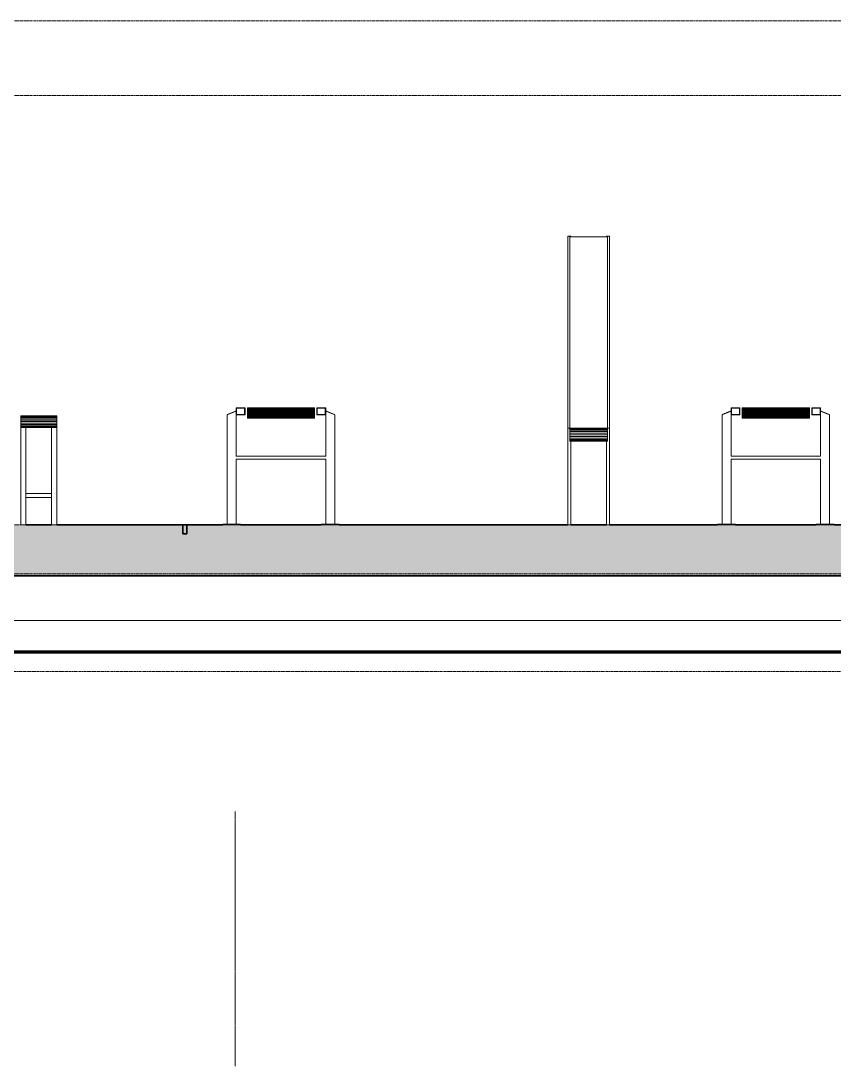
# Model space of a CAD drawing. Header units: centimetres. Extents: x -336 to 16318, y -437 to 1921.
# Drawn here: x 3558 to 4356, y -437 to 589 of the extents above; entities that cross this region are included whole.
import ezdxf

# ---------------------------------------------------------------- set-up
doc = ezdxf.new("R2010")
doc.units = ezdxf.units.CM
doc.linetypes.add('Centre', pattern=[3.175, 0.635, -0.475, 1.59, -0.475])
doc.linetypes.add('Grid Line', pattern=[2.2225, 1.27, -0.3175, 0.3175, -0.3175])
for name, color, linetype, lineweight in [('A-FLOR', 7, 'Continuous', 9), ('A-FLOR-LEVL', 7, 'Continuous', 9), ('A-FLOR-PATT', 7, 'Continuous', 35), ('C-BLDG-PADS', 7, 'Continuous', 9), ('C-TOPO', 7, 'Continuous', 9), ('M-EQPM', 7, 'Continuous', 9), ('S-GRID', 7, 'Continuous', 9)]:
    doc.layers.add(name, color=color, linetype=linetype, lineweight=lineweight)

# ---------------------------------------------------------------- blocks, each defined once
blk = doc.blocks.new('PQ_RVR_EST-01_ZZ_ZZ_MO_T_A_rvt-1-Section 6')
at = {"layer": 'A-FLOR-PATT', "lineweight": 9, "true_color": 0x9a9a9a}
h = blk.add_hatch(color=253, dxfattribs=at)
h.paths.add_polyline_path([(5847.1, 44), (5883.7, 44), (5883.7, 94), (3167.6, 94), (3167.6, 89.8), (3171.9, 89.8), (3171.9, 88.8), (3172, 88.8), (3172, 87.8), (3170.5, 87.8), (3170.5, 87.3), (3172, 87.3), (3172, 78.3), (3168.8, 78.3), (3168.8, 68.3), (3173, 68.3), (3172.9, 67.3), (3163, 67.3), (3163.1, 68.3), (3167.2, 68.3), (3167.2, 78.3), (3082.8, 78.3), (3082.8, 68.3), (3087, 68.3), (3086.9, 67.3), (3077, 67.3), (3077.1, 68.3), (3081.2, 68.3), (3081.2, 78.3), (3078, 78.3), (3078, 87.3), (3079.5, 87.3), (3079.4, 87.8), (3078, 87.8), (3078, 88.8), (3078.1, 88.8), (3078.3, 89.8), (3082.5, 89.8), (3082.5, 94), (249.1, 94), (249.1, 44), (5836.9, 44)])
h.paths.add_polyline_path([(3183.3, 67.3), (3179.1, 67.3), (3179.2, 68.3), (3183.3, 68.3), (3183.3, 78.3), (3181.6, 78.3), (3181.6, 87.8), (3181.9, 87.8), (3181.9, 88.8), (3186.3, 88.8), (3186.3, 87.8), (3186.6, 87.8), (3186.6, 83.3), (3242.4, 83.3), (3242.4, 87.8), (3242.7, 87.8), (3242.7, 88.8), (3247.1, 88.8), (3247.1, 87.8), (3247.4, 87.8), (3247.4, 78.3), (3245.7, 78.3), (3245.7, 68.3), (3249.9, 68.3), (3249.8, 67.3), (3239.9, 67.3), (3240, 68.3), (3244.1, 68.3), (3244.1, 78.3), (3184.9, 78.3), (3184.9, 68.3), (3189.1, 68.3), (3189, 67.3), (3183.5, 67.3)])
h.paths.add_polyline_path([(3091.7, 86.3), (3164, 86.3), (3164, 87.3), (3165.5, 87.3), (3165.5, 87.8), (3164, 87.8), (3164, 88.8), (3161.9, 88.8), (3162.1, 89.8), (3166.3, 89.8), (3166.3, 94), (3083.8, 94), (3083.8, 89.8), (3088.1, 89.8), (3088, 88.8), (3086, 88.8), (3086, 87.8), (3084.5, 87.8), (3084.5, 87.3), (3086, 87.3), (3086, 86.3)])
at = {"layer": 'A-FLOR', "lineweight": 35}
for p, q in [((3587.9, 94), (3562.7, 94)), ((3755.9, 94), (3592.9, 94)), ((3852.7, 94), (3773.5, 94)), ((4094.9, 94), (3870.3, 94)), ((4132.9, 94), (4097.7, 94)), ((4241.9, 94), (4135.7, 94)), ((4338.7, 94), (4259.5, 94)), ((5783.2, 94), (4356.3, 94)), ((249.1, 44), (5836.9, 44))]:
    blk.add_line(p, q, dxfattribs=at)
blk = doc.blocks.new('EQ-05-004 - EQ-05-004_dwg_Agrupar_600-1546368-Section 6')
at = {"layer": 'M-EQPM', "color": 136, "true_color": 0x007f7f}
for p, q in [((4133.7, 188.9), (4135.7, 188.9)), ((4133.7, 188.9), (4135.7, 188.9)), ((4135.7, 94), (4135.7, 188.9)), ((4135.7, 94), (4135.7, 188.9)), ((4132.9, 94), (4132.9, 176.2)), ((4132.9, 176.2), (4132.9, 94)), ((4135.7, 94), (4132.9, 94))]:
    blk.add_line(p, q, dxfattribs=at)
at = {"layer": 'M-EQPM', "color": 136, "true_color": 0x007f7f, "flags": 128}
for points in [[(4133.7, 188.9), (4135.7, 188.9), (4135.7, 94), (4132.9, 94)], [(4135.7, 94), (4132.9, 94), (4132.9, 176.2)]]:
    blk.add_lwpolyline(points, dxfattribs=at)
blk = doc.blocks.new('EQ-05-004 - EQ-05-004_dwg_Agrupar_600-1546370-Section 6')
at = {"layer": 'M-EQPM', "color": 136, "true_color": 0x007f7f}
for p, q in [((4094.9, 94), (4094.9, 188.9)), ((4094.9, 188.9), (4096.7, 188.9)), ((4094.9, 188.9), (4096.7, 188.9)), ((4094.9, 188.9), (4096.7, 188.9)), ((4094.9, 188.9), (4094.9, 94)), ((4097.7, 94), (4097.7, 176.2)), ((4097.7, 94), (4097.7, 176.2)), ((4097.7, 94), (4094.9, 94))]:
    blk.add_line(p, q, dxfattribs=at)
at = {"layer": 'M-EQPM', "color": 136, "true_color": 0x007f7f, "flags": 128}
for points in [[(4097.7, 94), (4094.9, 94), (4094.9, 188.9)], [(4097.7, 176.2), (4097.7, 94), (4094.9, 94)]]:
    blk.add_lwpolyline(points, dxfattribs=at)
blk = doc.blocks.new('EQ-05-004 - EQ-05-004_dwg_Agrupar_600-1546371-Section 6')
at = {"layer": 'M-EQPM', "color": 136, "true_color": 0x007f7f}
for p, q in [((4132.9, 376.9), (4132.9, 377.6)), ((4132.9, 377.6), (4135.7, 377.6)), ((4132.9, 376.9), (4132.9, 377.6)), ((4132.9, 377.6), (4135.7, 377.6)), ((4132.9, 377.6), (4132.9, 376.9)), ((4135.7, 188.9), (4135.7, 377.6)), ((4135.7, 188.9), (4135.7, 377.6))]:
    blk.add_line(p, q, dxfattribs=at)
at = {"layer": 'M-EQPM', "color": 136, "true_color": 0x007f7f, "flags": 128}
blk.add_lwpolyline([(4132.9, 377.6), (4135.7, 377.6), (4135.7, 188.9)], dxfattribs=at)
blk = doc.blocks.new('EQ-05-004 - EQ-05-004_dwg_Agrupar_600-1546372-Section 6')
at = {"layer": 'M-EQPM', "color": 136, "true_color": 0x007f7f}
for p, q in [((4094.9, 188.9), (4094.9, 377.6)), ((4094.9, 377.6), (4097.7, 377.6)), ((4094.9, 188.9), (4094.9, 377.6)), ((4094.9, 377.6), (4097.7, 377.6)), ((4094.9, 377.6), (4094.9, 188.9)), ((4097.7, 376.9), (4097.7, 377.6)), ((4097.7, 376.9), (4097.7, 377.6))]:
    blk.add_line(p, q, dxfattribs=at)
at = {"layer": 'M-EQPM', "color": 136, "true_color": 0x007f7f, "flags": 128}
blk.add_lwpolyline([(4094.9, 377.6), (4097.7, 377.6), (4097.7, 376.9)], dxfattribs=at)
blk = doc.blocks.new('EQ-05-004 - EQ-05-004_dwg_Agrupar_534-1546373-Section 6')
at = {"layer": 'M-EQPM', "color": 2, "true_color": 0xffff00}
for p, q in [((4096.7, 188.9), (4096.7, 376.9)), ((4096.7, 376.9), (4133.7, 376.9)), ((4096.7, 188.9), (4096.7, 376.9)), ((4096.7, 376.9), (4133.7, 376.9)), ((4133.7, 188.9), (4133.7, 376.9)), ((4096.7, 188.7), (4096.7, 188.9)), ((4133.7, 188.9), (4096.7, 188.9)), ((4096.7, 188.9), (4133.7, 188.9)), ((4096.7, 188.9), (4096.7, 188.7)), ((4096.7, 188.9), (4133.7, 188.9)), ((4096.7, 188.9), (4133.7, 188.9)), ((4096.7, 188.7), (4096.7, 188)), ((4096.7, 188.7), (4133.7, 188.7)), ((4096.7, 188), (4096.7, 188.7)), ((4096.7, 188), (4096.7, 187)), ((4096.7, 188), (4133.7, 188)), ((4096.7, 187), (4096.7, 188)), ((4096.7, 185.7), (4096.7, 187)), ((4096.7, 187), (4133.7, 187)), ((4096.7, 185.7), (4096.7, 187)), ((4096.7, 184.2), (4096.7, 185.7)), ((4096.7, 185.7), (4133.7, 185.7)), ((4096.7, 184.2), (4096.7, 185.7)), ((4133.7, 188.9), (4133.7, 188.7)), ((4133.7, 188.9), (4133.7, 188.7)), ((4133.7, 188.7), (4133.7, 188)), ((4133.7, 188.7), (4133.7, 188)), ((4133.7, 188), (4133.7, 187)), ((4133.7, 187), (4133.7, 188)), ((4133.7, 185.7), (4133.7, 187)), ((4133.7, 185.7), (4133.7, 187)), ((4133.7, 184.2), (4133.7, 185.7)), ((4133.7, 184.2), (4133.7, 185.7)), ((4096.7, 182.5), (4096.7, 184.2)), ((4133.7, 184.2), (4096.7, 184.2)), ((4096.7, 182.5), (4096.7, 184.2)), ((4096.7, 180.9), (4096.7, 182.5)), ((4096.7, 182.5), (4133.7, 182.5)), ((4096.7, 180.9), (4096.7, 182.5)), ((4096.7, 180.9), (4096.7, 179.3)), ((4096.7, 180.9), (4133.7, 180.9)), ((4096.7, 179.3), (4096.7, 180.9)), ((4096.7, 179.3), (4096.7, 178)), ((4133.7, 179.3), (4096.7, 179.3)), ((4096.7, 178), (4096.7, 179.3)), ((4096.7, 177), (4096.7, 178)), ((4096.7, 178), (4133.7, 178)), ((4096.7, 177), (4096.7, 178)), ((4096.7, 177), (4096.7, 176.4)), ((4096.7, 177), (4133.7, 177)), ((4096.7, 176.4), (4096.7, 177)), ((4096.7, 176.4), (4096.7, 176.2)), ((4133.7, 176.4), (4096.7, 176.4)), ((4096.7, 176.2), (4096.7, 176.4)), ((4133.7, 176.2), (4096.7, 176.2)), ((4096.7, 176.2), (4133.7, 176.2)), ((4133.7, 184.2), (4133.7, 182.5)), ((4133.7, 182.5), (4133.7, 184.2)), ((4133.7, 180.9), (4133.7, 182.5)), ((4133.7, 180.9), (4133.7, 182.5)), ((4133.7, 179.3), (4133.7, 180.9)), ((4133.7, 179.3), (4133.7, 180.9)), ((4133.7, 179.3), (4133.7, 178)), ((4133.7, 178), (4133.7, 179.3)), ((4133.7, 177), (4133.7, 178)), ((4133.7, 177), (4133.7, 178)), ((4133.7, 176.4), (4133.7, 177)), ((4133.7, 176.4), (4133.7, 177)), ((4133.7, 176.4), (4133.7, 176.2)), ((4133.7, 176.2), (4133.7, 176.4))]:
    blk.add_line(p, q, dxfattribs=at)
at = {"layer": 'M-EQPM', "color": 2, "true_color": 0xffff00, "flags": 128}
blk.add_lwpolyline([(4133.7, 376.9), (4096.7, 376.9), (4096.7, 188.9)], dxfattribs=at)
for points in [[(4133.7, 188.9), (4133.7, 376.9)], [(4096.7, 188.7), (4133.7, 188.7)], [(4096.7, 188), (4133.7, 188)], [(4096.7, 187), (4133.7, 187)], [(4096.7, 185.7), (4133.7, 185.7)], [(4096.7, 184.2), (4133.7, 184.2)], [(4096.7, 182.5), (4133.7, 182.5)], [(4096.7, 180.9), (4133.7, 180.9)], [(4096.7, 179.3), (4133.7, 179.3)], [(4096.7, 178), (4133.7, 178)], [(4096.7, 177), (4133.7, 177)], [(4096.7, 176.4), (4133.7, 176.4)], [(4096.7, 176.2), (4133.7, 176.2)]]:
    blk.add_lwpolyline(points, close=True, dxfattribs=at)
blk = doc.blocks.new('EQ-05-004 - EQ-05-004_dwg_Agrupar_574-1546384-Section 6')
for name in ['EQ-05-004 - EQ-05-004_dwg_Agrupar_600-1546372-Section 6', 'EQ-05-004 - EQ-05-004_dwg_Agrupar_534-1546373-Section 6', 'EQ-05-004 - EQ-05-004_dwg_Agrupar_600-1546371-Section 6', 'EQ-05-004 - EQ-05-004_dwg_Agrupar_600-1546370-Section 6', 'EQ-05-004 - EQ-05-004_dwg_Agrupar_600-1546368-Section 6']:
    blk.add_blockref(name, (0, 0))
blk = doc.blocks.new('EQ-05-004 - EQ-05-004_dwg-1546346-Section 6')
blk.add_blockref('EQ-05-004 - EQ-05-004_dwg_Agrupar_574-1546384-Section 6', (0, 0))
blk = doc.blocks.new('EQ-05-004 - EQ-05-004-1546388-Section 6')
blk.add_blockref('EQ-05-004 - EQ-05-004_dwg-1546346-Section 6', (0, 0))
blk = doc.blocks.new('EQ-05-011 - EQ-05-011_dwg_Agrupar_982-1552489-Section 6')
at = {"layer": 'M-EQPM', "color": 251, "true_color": 0x666666}
for p, q in [((3557.7, 189.7), (3557.7, 94)), ((3557.7, 94), (3557.7, 189.7)), ((3562.7, 189.7), (3562.7, 94)), ((3562.7, 94), (3562.7, 189.7)), ((3557.7, 94), (3562.7, 94)), ((3562.7, 94), (3557.7, 94))]:
    blk.add_line(p, q, dxfattribs=at)
at = {"layer": 'M-EQPM', "color": 251, "true_color": 0x666666, "flags": 128}
blk.add_lwpolyline([(3562.7, 189.7), (3562.7, 94), (3557.7, 94), (3557.7, 189.7)], dxfattribs=at)
blk = doc.blocks.new('EQ-05-011 - EQ-05-011_dwg_Agrupar_982-1552490-Section 6')
at = {"layer": 'M-EQPM', "color": 251, "true_color": 0x666666}
for p, q in [((3587.9, 124.7), (3562.7, 124.7)), ((3562.7, 124.7), (3562.7, 120.9)), ((3562.7, 120.9), (3562.7, 124.7)), ((3587.9, 124.7), (3587.9, 120.9)), ((3587.9, 124.7), (3587.9, 120.9)), ((3587.9, 120.9), (3562.7, 120.9)), ((3562.7, 120.9), (3587.9, 120.9))]:
    blk.add_line(p, q, dxfattribs=at)
at = {"layer": 'M-EQPM', "color": 251, "true_color": 0x666666, "flags": 128}
for points in [[(3562.7, 124.7), (3587.9, 124.7), (3587.9, 120.9)], [(3587.9, 120.9), (3562.7, 120.9), (3562.7, 124.7), (3587.9, 124.7)]]:
    blk.add_lwpolyline(points, dxfattribs=at)
blk = doc.blocks.new('EQ-05-011 - EQ-05-011_dwg_Agrupar_590-1552491-Section 6')
at = {"layer": 'M-EQPM', "color": 251, "true_color": 0x666666}
for p, q in [((3587.9, 189.7), (3587.9, 94)), ((3587.9, 94), (3587.9, 189.7)), ((3592.9, 189.7), (3592.9, 94)), ((3592.9, 94), (3592.9, 189.7)), ((3587.9, 94), (3592.9, 94)), ((3592.9, 94), (3587.9, 94))]:
    blk.add_line(p, q, dxfattribs=at)
at = {"layer": 'M-EQPM', "color": 251, "true_color": 0x666666, "flags": 128}
blk.add_lwpolyline([(3592.9, 189.7), (3592.9, 94), (3587.9, 94), (3587.9, 189.7)], dxfattribs=at)
blk = doc.blocks.new('EQ-05-011 - EQ-05-011_dwg_Agrupar_991-1552492-Section 6')
for name in ['EQ-05-011 - EQ-05-011_dwg_Agrupar_982-1552489-Section 6', 'EQ-05-011 - EQ-05-011_dwg_Agrupar_590-1552491-Section 6', 'EQ-05-011 - EQ-05-011_dwg_Agrupar_982-1552490-Section 6']:
    blk.add_blockref(name, (0, 0))
blk = doc.blocks.new('EQ-05-011 - EQ-05-011_dwg_Agrupar_617-1552509-Section 6')
at = {"layer": 'M-EQPM', "color": 30, "true_color": 0xff7f00}
for p, q in [((3557.7, 201.1), (3592.9, 201.1)), ((3557.7, 201.1), (3592.9, 201.1)), ((3557.7, 201.1), (3557.7, 200.9)), ((3557.7, 201.1), (3592.9, 201.1)), ((3557.7, 200.9), (3557.7, 200.3)), ((3557.7, 200.9), (3592.9, 200.9)), ((3557.7, 200.3), (3557.7, 199.4)), ((3557.7, 200.3), (3592.9, 200.3)), ((3557.7, 199.4), (3557.7, 198.2)), ((3557.7, 199.4), (3592.9, 199.4)), ((3557.7, 198.2), (3557.7, 196.9)), ((3557.7, 198.2), (3592.9, 198.2)), ((3557.7, 196.9), (3557.7, 195.4)), ((3557.7, 196.9), (3592.9, 196.9)), ((3557.7, 193.9), (3557.7, 195.4)), ((3557.7, 195.4), (3592.9, 195.4)), ((3592.9, 201.1), (3592.9, 200.9)), ((3592.9, 200.9), (3592.9, 200.3)), ((3592.9, 200.3), (3592.9, 199.4)), ((3592.9, 199.4), (3592.9, 198.2)), ((3592.9, 198.2), (3592.9, 196.9)), ((3592.9, 196.9), (3592.9, 195.4)), ((3592.9, 193.9), (3592.9, 195.4)), ((3557.7, 192.5), (3557.7, 193.9)), ((3557.7, 193.9), (3592.9, 193.9)), ((3557.7, 191.4), (3557.7, 192.5)), ((3557.7, 192.5), (3592.9, 192.5)), ((3557.7, 190.4), (3557.7, 191.4)), ((3557.7, 191.4), (3592.9, 191.4)), ((3557.7, 189.9), (3557.7, 190.4)), ((3557.7, 190.4), (3592.9, 190.4)), ((3557.7, 189.7), (3557.7, 189.9)), ((3557.7, 189.9), (3592.9, 189.9)), ((3592.9, 189.7), (3557.7, 189.7)), ((3592.9, 189.7), (3557.7, 189.7)), ((3592.9, 189.7), (3557.7, 189.7)), ((3557.7, 189.7), (3592.9, 189.7)), ((3592.9, 189.7), (3557.7, 189.7)), ((3592.9, 192.5), (3592.9, 193.9)), ((3592.9, 191.4), (3592.9, 192.5)), ((3592.9, 190.4), (3592.9, 191.4)), ((3592.9, 189.9), (3592.9, 190.4)), ((3592.9, 189.7), (3592.9, 189.9))]:
    blk.add_line(p, q, dxfattribs=at)
at = {"layer": 'M-EQPM', "color": 30, "true_color": 0xff7f00, "flags": 128}
for points in [[(3557.7, 201.1), (3592.9, 201.1)], [(3592.9, 200.9), (3557.7, 200.9)], [(3592.9, 200.3), (3557.7, 200.3)], [(3592.9, 199.4), (3557.7, 199.4)], [(3592.9, 198.2), (3557.7, 198.2)], [(3592.9, 196.9), (3557.7, 196.9)], [(3592.9, 195.4), (3557.7, 195.4)], [(3592.9, 193.9), (3557.7, 193.9)], [(3592.9, 192.5), (3557.7, 192.5)], [(3592.9, 191.4), (3557.7, 191.4)], [(3592.9, 190.4), (3557.7, 190.4)], [(3592.9, 189.9), (3557.7, 189.9)]]:
    blk.add_lwpolyline(points, close=True, dxfattribs=at)
blk.add_blockref('EQ-05-011 - EQ-05-011_dwg_Agrupar_991-1552492-Section 6', (0, 0))
blk = doc.blocks.new('EQ-05-011 - EQ-05-011_dwg-1552488-Section 6')
blk.add_blockref('EQ-05-011 - EQ-05-011_dwg_Agrupar_617-1552509-Section 6', (0, 0))
blk = doc.blocks.new('EQ-05-011 - EQ-05-011-1552512-Section 6')
blk.add_blockref('EQ-05-011 - EQ-05-011_dwg-1552488-Section 6', (0, 0))
blk = doc.blocks.new('EQ-05-019 - EQ-05-019_dwg_Agrupar_568-1559777-Section 6')
at = {"layer": 'M-EQPM', "color": 253, "true_color": 0x999999}
for p, q in [((3760.3, 202.2), (3769.1, 205.5)), ((3768.4, 205.5), (3760.3, 202.5)), ((3769.1, 205.5), (3760.3, 202.2)), ((3768.7, 205.4), (3768.4, 205.5)), ((3768.7, 205.4), (3768.4, 205.5)), ((3769.1, 208.8), (3769.1, 202.2)), ((3769.1, 208.8), (3777.9, 208.8)), ((3769.1, 202.2), (3769.1, 208.8)), ((3777.4, 208.6), (3769.5, 208.6)), ((3769.5, 208.6), (3769.5, 202.4)), ((3769.5, 202.4), (3769.5, 208.6)), ((3769.5, 208.6), (3777.4, 208.6)), ((3777.4, 208.6), (3777.4, 202.4)), ((3777.4, 202.4), (3777.4, 208.6)), ((3777.9, 202.2), (3777.9, 208.8)), ((3777.9, 202.2), (3777.9, 208.8)), ((3857.1, 208.8), (3848.3, 208.8)), ((3848.3, 208.8), (3848.3, 202.2)), ((3848.3, 208.8), (3848.3, 202.2)), ((3848.3, 208.8), (3857.1, 208.8)), ((3848.7, 208.6), (3856.6, 208.6)), ((3848.7, 208.6), (3848.7, 202.4)), ((3856.6, 208.6), (3848.7, 208.6)), ((3848.7, 208.6), (3848.7, 202.4)), ((3856.6, 208.6), (3856.6, 202.4)), ((3856.6, 208.6), (3856.6, 202.4)), ((3857.1, 208.8), (3857.1, 202.2)), ((3857.1, 202.2), (3857.1, 208.8)), ((3865.9, 202.2), (3857.1, 205.5)), ((3857.1, 205.5), (3865.9, 202.2)), ((3857.7, 205.5), (3857.4, 205.4)), ((3857.7, 205.5), (3857.4, 205.4)), ((3857.7, 205.5), (3865.8, 202.5)), ((3857.7, 205.5), (3865.8, 202.5)), ((3760.6, 202.4), (3760.3, 202.5)), ((3760.6, 202.4), (3760.3, 202.5)), ((3760.6, 202.4), (3760.3, 202.5)), ((3760.3, 94.8), (3760.3, 202.2)), ((3760.3, 94.8), (3760.3, 202.2)), ((3769.1, 161.6), (3769.1, 202.2)), ((3769.1, 202.2), (3777.9, 202.2)), ((3769.1, 202.2), (3777.9, 202.2)), ((3769.1, 202.2), (3769.1, 161.6)), ((3769.5, 202.4), (3777.4, 202.4)), ((3769.5, 202.4), (3777.4, 202.4)), ((3857.1, 202.2), (3848.3, 202.2)), ((3857.1, 202.2), (3848.3, 202.2)), ((3848.7, 202.4), (3856.6, 202.4)), ((3848.7, 202.4), (3856.6, 202.4)), ((3857.1, 161.6), (3857.1, 202.2)), ((3857.1, 202.2), (3857.1, 161.6)), ((3865.5, 202.4), (3865.8, 202.5)), ((3865.5, 202.4), (3865.8, 202.5)), ((3865.9, 94.8), (3865.9, 202.2)), ((3865.9, 94.8), (3865.9, 202.2)), ((3857.1, 161.6), (3769.1, 161.6)), ((3857.1, 161.6), (3769.1, 161.6)), ((3769.1, 158.4), (3857.1, 158.4)), ((3769.1, 158.4), (3769.1, 94.8)), ((3769.1, 158.4), (3857.1, 158.4)), ((3769.1, 94.8), (3769.1, 158.4)), ((3857.1, 158.4), (3857.1, 94.8)), ((3857.1, 94.8), (3857.1, 158.4)), ((3773.5, 94.8), (3755.9, 94.8)), ((3755.9, 94.8), (3755.9, 94)), ((3773.5, 94.8), (3755.9, 94.8)), ((3773.5, 94.8), (3755.9, 94.8)), ((3773.5, 94), (3755.9, 94)), ((3773.5, 94), (3755.9, 94)), ((3773.5, 94.8), (3773.5, 94)), ((3773.5, 94), (3773.5, 94.8)), ((3870.3, 94.8), (3852.7, 94.8)), ((3852.7, 94.8), (3852.7, 94)), ((3852.7, 94.8), (3870.3, 94.8)), ((3870.3, 94), (3852.7, 94)), ((3870.3, 94), (3852.7, 94)), ((3870.3, 94.8), (3870.3, 94)), ((3870.3, 94), (3870.3, 94.8))]:
    blk.add_line(p, q, dxfattribs=at)
at = {"layer": 'M-EQPM', "color": 253, "true_color": 0x999999, "flags": 128}
for points in [[(3768.4, 205.5), (3760.3, 202.5), (3768.4, 205.5), (3768.7, 205.4)], [(3769.1, 205.5), (3760.3, 202.2), (3760.3, 94.8)], [(3777.9, 208.8), (3769.1, 208.8), (3769.1, 202.2), (3777.9, 202.2), (3777.9, 208.8), (3769.1, 208.8)], [(3865.9, 94.8), (3865.9, 202.2), (3857.1, 205.5)], [(3865.5, 202.4), (3865.8, 202.5), (3857.7, 205.5), (3857.4, 205.4)], [(3857.1, 202.2), (3857.1, 161.6), (3769.1, 161.6), (3769.1, 202.2)], [(3769.1, 94.8), (3769.1, 158.4), (3857.1, 158.4), (3857.1, 94.8)], [(3773.5, 94.8), (3773.5, 94), (3755.9, 94), (3755.9, 94.8), (3755.9, 94)], [(3870.3, 94.8), (3870.3, 94), (3852.7, 94), (3852.7, 94.8)], [(3852.7, 94), (3852.7, 94.8), (3870.3, 94.8)]]:
    blk.add_lwpolyline(points, dxfattribs=at)
for points in [[(3769.5, 202.4), (3777.4, 202.4), (3777.4, 208.6), (3769.5, 208.6)], [(3848.3, 202.2), (3857.1, 202.2), (3857.1, 208.8), (3848.3, 208.8)], [(3848.7, 202.4), (3856.6, 202.4), (3856.6, 208.6), (3848.7, 208.6)]]:
    blk.add_lwpolyline(points, close=True, dxfattribs=at)
blk = doc.blocks.new('EQ-05-019 - EQ-05-019_dwg_Agrupar_566-1559778-Section 6')
at = {"layer": 'M-EQPM', "color": 38, "true_color": 0x4c2600}
for p, q in [((3780.1, 208.7), (3780.1, 208.8)), ((3780.1, 208.8), (3846.1, 208.8)), ((3846.1, 208.8), (3780.1, 208.8)), ((3780.1, 208.6), (3780.1, 208.7)), ((3780.1, 208.7), (3846.1, 208.7)), ((3780.1, 208.6), (3780.1, 208.3)), ((3780.1, 208.6), (3846.1, 208.6)), ((3780.1, 208.3), (3780.1, 208.3)), ((3780.1, 207.8), (3780.1, 208.3)), ((3780.1, 208.3), (3846.1, 208.3)), ((3780.1, 207.3), (3780.1, 207.8)), ((3780.1, 207.8), (3846.1, 207.8)), ((3780.1, 207.8), (3780.1, 207.3)), ((3780.1, 207.3), (3780.1, 207.8)), ((3780.1, 207.8), (3846.1, 207.8)), ((3780.1, 206.7), (3780.1, 207.3)), ((3780.1, 207.3), (3846.1, 207.3)), ((3780.1, 207.3), (3780.1, 206.7)), ((3780.1, 206.1), (3780.1, 206.7)), ((3780.1, 206.7), (3846.1, 206.7)), ((3780.1, 206.7), (3846.1, 206.7)), ((3780.1, 205.3), (3780.1, 206.1)), ((3780.1, 206.1), (3846.1, 206.1)), ((3780.1, 205.3), (3780.1, 206.1)), ((3780.1, 204.6), (3780.1, 205.3)), ((3780.1, 205.3), (3846.1, 205.3)), ((3780.1, 205.3), (3780.1, 204.6)), ((3846.1, 205.3), (3780.1, 205.3)), ((3846.1, 208.7), (3846.1, 208.8)), ((3846.1, 208.6), (3846.1, 208.7)), ((3846.1, 208.6), (3846.1, 208.3)), ((3846.1, 208.3), (3846.1, 208.3)), ((3846.1, 208.3), (3846.1, 207.8)), ((3846.1, 207.3), (3846.1, 207.8)), ((3846.1, 207.8), (3846.1, 207.3)), ((3846.1, 207.8), (3846.1, 207.3)), ((3846.1, 207.3), (3846.1, 206.7)), ((3846.1, 207.3), (3846.1, 206.7)), ((3846.1, 206.1), (3846.1, 206.7)), ((3846.1, 206.1), (3846.1, 205.3)), ((3846.1, 205.3), (3846.1, 204.6)), ((3846.1, 205.3), (3846.1, 204.6)), ((3780.1, 203.8), (3780.1, 204.6)), ((3780.1, 204.6), (3846.1, 204.6)), ((3780.1, 204.6), (3780.1, 203.8)), ((3780.1, 204.6), (3846.1, 204.6)), ((3780.1, 203), (3780.1, 203.8)), ((3780.1, 203.8), (3846.1, 203.8)), ((3780.1, 203.8), (3780.1, 203)), ((3780.1, 202.3), (3780.1, 203)), ((3780.1, 203), (3846.1, 203)), ((3780.1, 203), (3780.1, 202.3)), ((3780.1, 203), (3846.1, 203)), ((3780.1, 201.5), (3780.1, 202.3)), ((3780.1, 202.3), (3846.1, 202.3)), ((3780.1, 200.9), (3780.1, 201.5)), ((3780.1, 201.5), (3846.1, 201.5)), ((3780.1, 200.3), (3780.1, 200.9)), ((3780.1, 200.9), (3846.1, 200.9)), ((3780.1, 200.9), (3780.1, 200.3)), ((3780.1, 200.9), (3846.1, 200.9)), ((3780.1, 199.8), (3780.1, 200.3)), ((3780.1, 200.3), (3846.1, 200.3)), ((3780.1, 200.3), (3780.1, 199.8)), ((3780.1, 200.3), (3780.1, 199.8)), ((3780.1, 199.3), (3780.1, 199.8)), ((3780.1, 199.8), (3846.1, 199.8)), ((3780.1, 199.8), (3846.1, 199.8)), ((3780.1, 199.3), (3780.1, 199.3)), ((3780.1, 199), (3780.1, 199.3)), ((3780.1, 199.3), (3846.1, 199.3)), ((3780.1, 198.9), (3780.1, 199)), ((3780.1, 199), (3846.1, 199)), ((3846.1, 199), (3780.1, 199)), ((3780.1, 199), (3780.1, 198.9)), ((3780.1, 198.9), (3780.1, 198.8)), ((3780.1, 198.9), (3846.1, 198.9)), ((3780.1, 198.8), (3846.1, 198.8)), ((3846.1, 203.8), (3846.1, 204.6)), ((3846.1, 204.6), (3846.1, 203.8)), ((3846.1, 203.8), (3846.1, 203)), ((3846.1, 203.8), (3846.1, 203)), ((3846.1, 203), (3846.1, 202.3)), ((3846.1, 203), (3846.1, 202.3)), ((3846.1, 203), (3846.1, 202.3)), ((3846.1, 202.3), (3846.1, 201.5)), ((3846.1, 201.5), (3846.1, 200.9)), ((3846.1, 200.9), (3846.1, 200.3)), ((3846.1, 200.9), (3846.1, 200.3)), ((3846.1, 200.3), (3846.1, 199.8)), ((3846.1, 199.8), (3846.1, 200.3)), ((3846.1, 200.3), (3846.1, 199.8)), ((3846.1, 199.8), (3846.1, 199.3)), ((3846.1, 199.3), (3846.1, 199.3)), ((3846.1, 199.3), (3846.1, 199)), ((3846.1, 199), (3846.1, 198.9)), ((3846.1, 198.9), (3846.1, 198.8))]:
    blk.add_line(p, q, dxfattribs=at)
at = {"layer": 'M-EQPM', "color": 38, "true_color": 0x4c2600, "flags": 128}
for points in [[(3780.1, 208.8), (3780.1, 208.7), (3780.1, 208.6)], [(3780.1, 208.6), (3780.1, 208.7), (3846.1, 208.7), (3846.1, 208.6)], [(3780.1, 208.6), (3780.1, 208.3), (3780.1, 207.8)], [(3846.1, 208.6), (3846.1, 208.3), (3780.1, 208.3), (3780.1, 208.6)], [(3846.1, 206.7), (3846.1, 207.3), (3780.1, 207.3)], [(3846.1, 207.3), (3780.1, 207.3), (3780.1, 206.7)], [(3780.1, 206.7), (3780.1, 206.1), (3780.1, 205.3)], [(3780.1, 206.1), (3846.1, 206.1), (3780.1, 206.1), (3780.1, 206.7), (3846.1, 206.7), (3846.1, 206.1), (3846.1, 205.3)], [(3846.1, 204.6), (3846.1, 205.3), (3780.1, 205.3), (3780.1, 204.6)], [(3846.1, 208.8), (3846.1, 208.7), (3846.1, 208.6)], [(3846.1, 208.6), (3846.1, 208.3), (3846.1, 207.8)], [(3846.1, 206.7), (3846.1, 206.1), (3846.1, 205.3)], [(3780.1, 203.8), (3780.1, 204.6), (3846.1, 204.6), (3846.1, 203.8)], [(3780.1, 203), (3846.1, 203), (3846.1, 203.8), (3780.1, 203.8)], [(3846.1, 203.8), (3780.1, 203.8), (3780.1, 203)], [(3780.1, 202.3), (3846.1, 202.3), (3780.1, 202.3), (3780.1, 203)], [(3780.1, 202.3), (3780.1, 201.5), (3780.1, 200.9)], [(3846.1, 202.3), (3846.1, 201.5), (3780.1, 201.5), (3780.1, 202.3)], [(3846.1, 200.3), (3780.1, 200.3), (3780.1, 200.9)], [(3846.1, 200.9), (3846.1, 200.3), (3780.1, 200.3)], [(3780.1, 199.8), (3780.1, 199.3), (3780.1, 199)], [(3780.1, 199), (3780.1, 198.9), (3780.1, 198.8), (3846.1, 198.8), (3780.1, 198.8)], [(3780.1, 198.9), (3846.1, 198.9), (3846.1, 199)], [(3846.1, 198.8), (3846.1, 198.9), (3780.1, 198.9), (3780.1, 198.8)], [(3846.1, 202.3), (3846.1, 201.5), (3846.1, 200.9)], [(3846.1, 199.8), (3846.1, 199.3), (3846.1, 199)], [(3846.1, 199), (3846.1, 198.9), (3846.1, 198.8)]]:
    blk.add_lwpolyline(points, dxfattribs=at)
for points in [[(3780.1, 208.7), (3780.1, 208.8), (3846.1, 208.8), (3846.1, 208.7)], [(3780.1, 208.6), (3846.1, 208.6)], [(3780.1, 207.8), (3846.1, 207.8), (3846.1, 208.3), (3780.1, 208.3)], [(3780.1, 200.9), (3846.1, 200.9), (3846.1, 201.5), (3780.1, 201.5)], [(3780.1, 199.3), (3846.1, 199.3), (3780.1, 199.3), (3780.1, 199.8), (3846.1, 199.8), (3846.1, 199.3), (3846.1, 199), (3780.1, 199)]]:
    blk.add_lwpolyline(points, close=True, dxfattribs=at)
blk = doc.blocks.new('EQ-05-019 - EQ-05-019_dwg_Agrupar_626-1559779-Section 6')
for name in ['EQ-05-019 - EQ-05-019_dwg_Agrupar_568-1559777-Section 6', 'EQ-05-019 - EQ-05-019_dwg_Agrupar_566-1559778-Section 6']:
    blk.add_blockref(name, (0, 0))
blk = doc.blocks.new('EQ-05-019 - EQ-05-019_dwg-1559776-Section 6')
blk.add_blockref('EQ-05-019 - EQ-05-019_dwg_Agrupar_626-1559779-Section 6', (0, 0))
blk = doc.blocks.new('EQ-05-019 - EQ-05-019-1559782-Section 6')
blk.add_blockref('EQ-05-019 - EQ-05-019_dwg-1559776-Section 6', (0, 0))
blk = doc.blocks.new('PQ_RVR_MEP-01_ZZ_ZZ_MO_T_A_rvt-1-Section 6')
at = {"layer": 'M-EQPM', "color": 7, "lineweight": 9, "true_color": 0xffffff}
for name, p in [('EQ-05-004 - EQ-05-004-1546388-Section 6', (0, 0)), ('EQ-05-019 - EQ-05-019-1559782-Section 6', (0, 0)), ('EQ-05-019 - EQ-05-019-1559782-Section 6', (486, 0)), ('EQ-05-011 - EQ-05-011-1552512-Section 6', (0, 0))]:
    blk.add_blockref(name, p, dxfattribs=at)

msp = doc.modelspace()

# ---------------------------------------------------------------- hatches: boundary and pattern name
at = {"layer": 'A-FLOR-PATT', "lineweight": 9, "true_color": 0x9a9a9a}
h = msp.add_hatch(color=253, dxfattribs=at)
h.paths.add_polyline_path([(5896.037, 44), (5936.919, 44), (5936.919, 94), (5590.714, 94), (5590.714, 85.116), (5586.714, 85.116), (5586.714, 94), (3720.707, 94), (3720.707, 85.116), (3716.707, 85.116), (3716.707, 94), (3167.554, 94), (3167.554, 89.8), (3171.866, 89.766), (3171.866, 88.8), (3172.004, 88.8), (3172.004, 87.8), (3170.504, 87.8), (3170.504, 87.3), (3172.004, 87.3), (3172.004, 78.3), (3168.798, 78.3), (3168.798, 68.3), (3173.004, 68.3), (3172.942, 67.3), (3163.004, 67.3), (3163.066, 68.3), (3167.21, 68.3), (3167.21, 78.3), (3082.798, 78.3), (3082.798, 68.3), (3087.004, 68.3), (3086.942, 67.3), (3077.004, 67.3), (3077.066, 68.3), (3081.21, 68.3), (3081.21, 78.3), (3078.004, 78.3), (3078.004, 87.3), (3079.504, 87.3), (3079.438, 87.8), (3078.004, 87.8), (3078.004, 88.8), (3078.142, 88.8), (3078.256, 89.8), (3082.454, 89.8), (3082.454, 94), (2573.487, 94), (2573.487, 85.116), (2569.487, 85.116), (2569.487, 94), (270.769, 94), (270.769, 44), (5847.053, 44)])
h.paths.add_polyline_path([(3184.104, 67.3), (3179.104, 67.3), (3179.166, 68.3), (3183.31, 68.315), (3183.31, 78.3), (3181.604, 78.3), (3181.604, 87.8), (3181.904, 87.8), (3181.904, 88.8), (3186.304, 88.8), (3186.304, 87.8), (3186.604, 87.8), (3186.604, 83.3), (3242.404, 83.3), (3242.404, 87.8), (3242.704, 87.8), (3242.704, 88.8), (3247.104, 88.8), (3247.104, 87.8), (3247.404, 87.8), (3247.404, 78.3), (3245.698, 78.3), (3245.698, 68.3), (3249.904, 68.3), (3249.842, 67.3), (3239.904, 67.3), (3239.966, 68.3), (3244.11, 68.315), (3244.11, 78.3), (3184.898, 78.3), (3184.898, 68.3), (3189.104, 68.3), (3189.042, 67.3), (3184.116, 67.3)])
h.paths.add_polyline_path([(3086.004, 86.3), (3164.004, 86.3), (3164.004, 87.3), (3165.504, 87.3), (3165.504, 87.8), (3164.004, 87.818), (3164.004, 88.8), (3161.942, 88.8), (3162.056, 89.8), (3166.254, 89.8), (3166.254, 94), (3083.754, 94), (3083.754, 89.8), (3088.066, 89.8), (3087.952, 88.8), (3086.004, 88.8), (3086.004, 87.8), (3084.504, 87.8), (3084.504, 87.3), (3086.004, 87.3)])

# ---------------------------------------------------------------- linework, layer by layer
at = {"layer": 'A-FLOR', "lineweight": 35}
for p, q in [((3587.873, 94), (3562.733, 94)), ((3716.707, 94), (3592.873, 94)), ((3716.707, 85.116), (3716.707, 94)), ((3755.863, 94), (3720.707, 94)), ((3720.707, 94), (3720.707, 85.116)), ((3852.663, 94), (3773.463, 94)), ((4094.89, 94), (3870.263, 94)), ((4132.89, 94), (4097.69, 94)), ((4241.913, 94), (4135.69, 94)), ((4338.713, 94), (4259.513, 94)), ((5586.714, 94), (4356.313, 94)), ((3720.707, 85.116), (3716.707, 85.116)), ((270.769, 44), (5836.919, 44))]:
    msp.add_line(p, q, dxfattribs=at)
at = {"layer": 'A-FLOR-LEVL', "color": 253, "linetype": 'Centre', "true_color": 0xaaaaaa}
for p, q in [((-335.96, 588.801), (6445.896, 588.801)), ((-335.96, 515.53), (6445.896, 515.53)), ((-335.96, 94), (6318.896, 94)), ((-335.96, 46.025), (6445.896, 46.025)), ((-335.96, 0), (6318.896, 0)), ((6445.896, -50), (-335.96, -50))]:
    msp.add_line(p, q, dxfattribs=at)
at = {"layer": 'C-BLDG-PADS', "color": 253, "lineweight": 18, "true_color": 0xaaaaaa}
for p, q in [((5936.919, 0), (270.769, 0)), ((270.769, -30.48), (5936.919, -30.48))]:
    msp.add_line(p, q, dxfattribs=at)
at = {"layer": 'C-TOPO', "color": 253, "lineweight": 70, "true_color": 0xaaaaaa}
msp.add_line((1760.494, -30.496), (5836.919, -30.496), dxfattribs=at)
at = {"layer": 'C-TOPO', "color": 253, "true_color": 0xaaaaaa}
msp.add_line((5836.919, -30.496), (1760.494, -30.496), dxfattribs=at)
at = {"layer": 'S-GRID', "color": 253, "linetype": 'Grid Line', "true_color": 0xaaaaaa}
msp.add_line((3768.259, -437.332), (3768.259, -187.332), dxfattribs=at)

# ---------------------------------------------------------------- block references
at = {"lineweight": 5}
for name in ['PQ_RVR_EST-01_ZZ_ZZ_MO_T_A_rvt-1-Section 6', 'PQ_RVR_MEP-01_ZZ_ZZ_MO_T_A_rvt-1-Section 6']:
    msp.add_blockref(name, (0, 0), dxfattribs=at)

doc.saveas('drawing.dxf')
